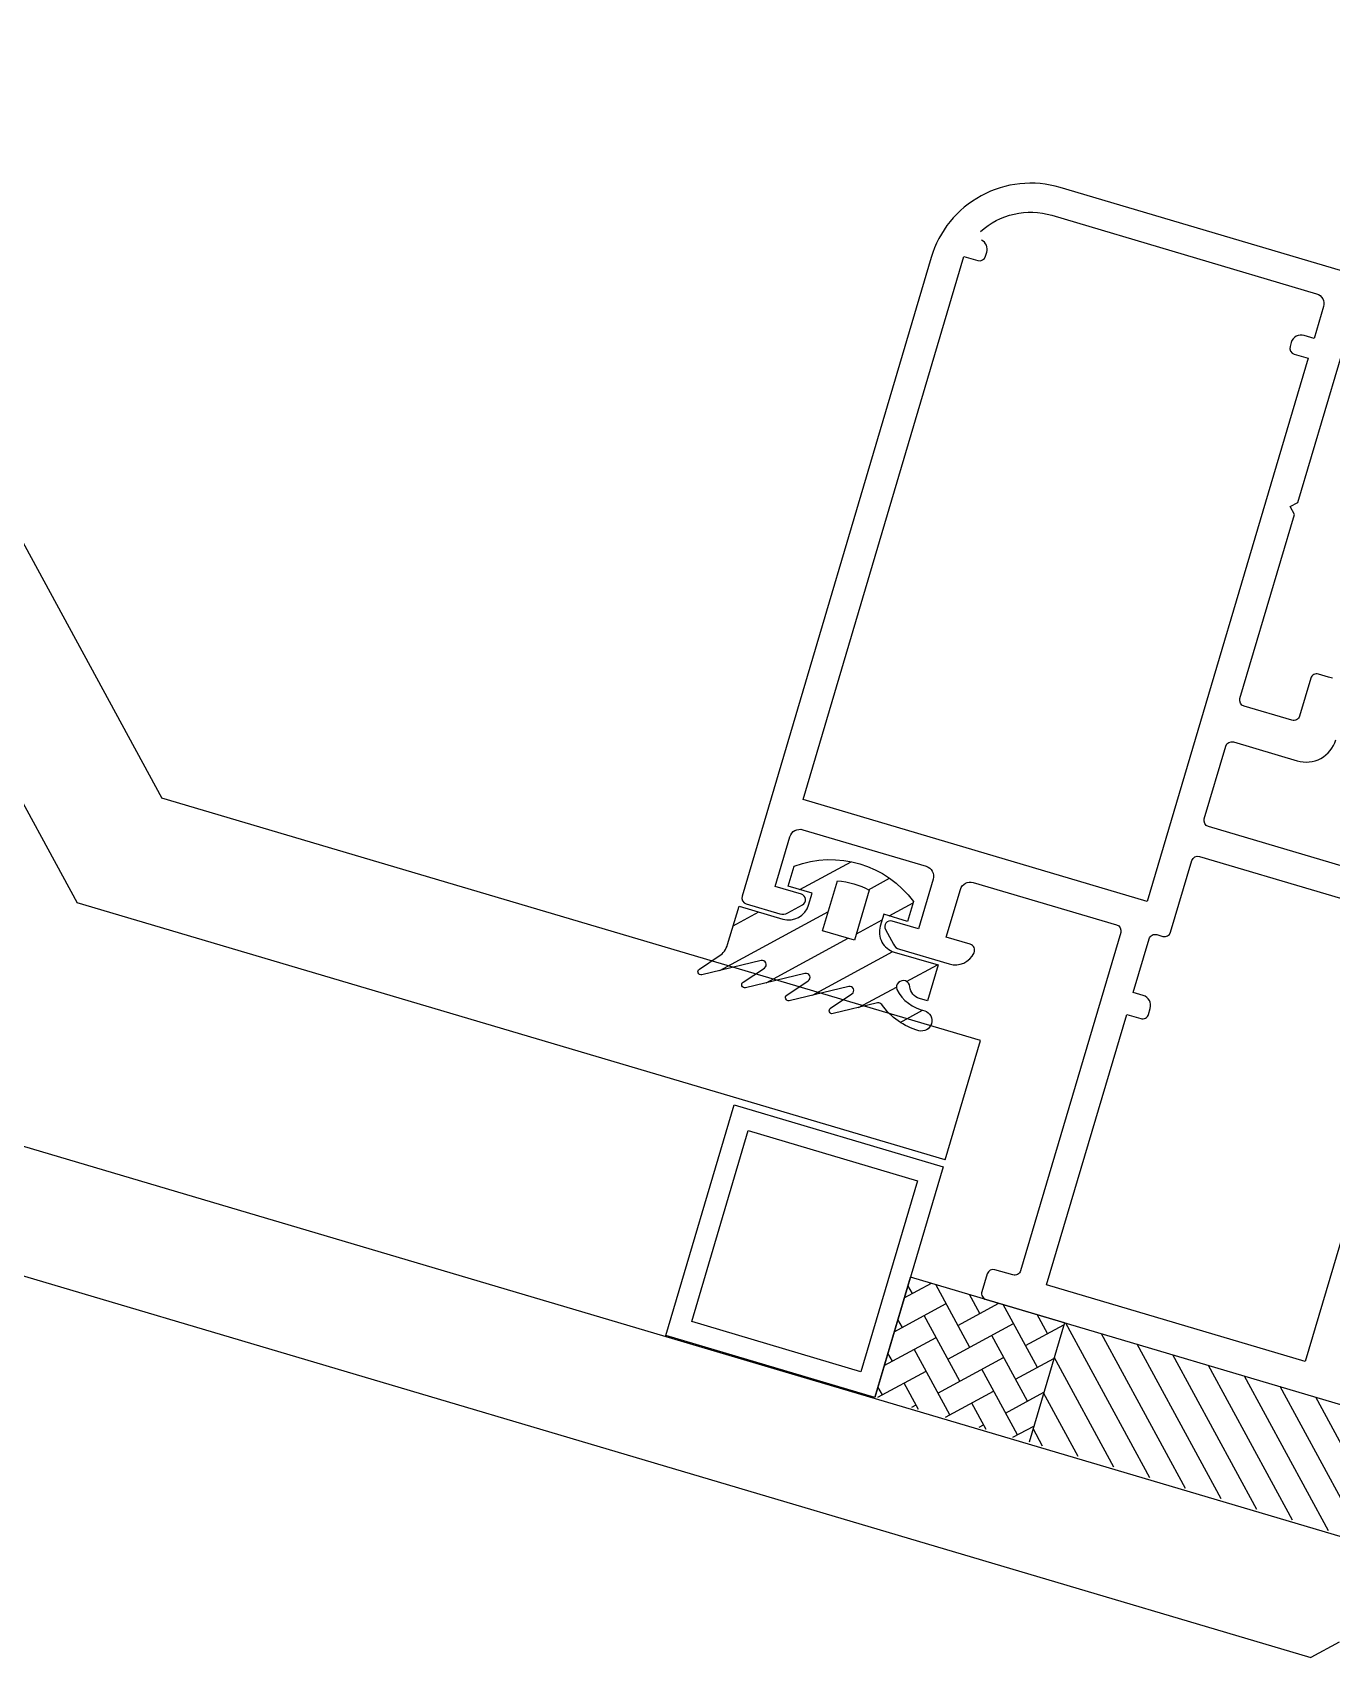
# Model space of a CAD drawing. Header units: millimetres. Extents: x 62878 to 70819, y -67946 to -61850.
# Drawn here: x 67418.11 to 67424.38, y -67140.34 to -67132.51 of the extents above; entities that cross this region are included whole.
import ezdxf

# ---------------------------------------------------------------- set-up
doc = ezdxf.new("R2010")
doc.units = ezdxf.units.MM
doc.layers.add('DOGRAMA', color=171, linetype='Continuous', lineweight=0)
doc.layers.add('DOĞRAMA-yeni', color=40, linetype='Continuous')

# ---------------------------------------------------------------- blocks, each defined once
blk = doc.blocks.new('SPANDREL 96')
at = {"layer": 'DOĞRAMA-yeni', "color": 122, "lineweight": -2}
for p, q in [((46177.02076404241, 27268.32131884804), (46084.94526385426, 27241.10294336062)), ((46177.09476027798, 27267.71756015691), (46085.22044727582, 27240.55859141781)), ((46097.54058157465, 27257.15783213622), (46090.7601043384, 27244.69589733415)), ((46097.94884040001, 27256.65276682699), (46091.16836316371, 27244.19083202489)), ((46086.81424646357, 27243.53085502907), (46090.7601043384, 27244.69589733415)), ((46086.98414961565, 27242.95541352993), (46091.16836316371, 27244.19083202489)), ((46086.98414961565, 27242.95541352993), (46086.81424646357, 27243.53085502907)), ((46085.08408057182, 27240.63278786861), (46085.22044727582, 27240.55859141781))]:
    blk.add_line(p, q, dxfattribs=at)
for points in [[(46087.32222642536, 27241.81038812097), (46088.32924904881, 27242.1077186371), (46088.00076962147, 27243.22023886875), (46086.99374699797, 27242.9229083526)], [(46087.38981614987, 27241.93461222951), (46088.2050249403, 27242.1753083616), (46087.93317989697, 27243.09601476022), (46087.11797110656, 27242.85531862809)]]:
    blk.add_lwpolyline(points, close=True, dxfattribs=at)

msp = doc.modelspace()

# ---------------------------------------------------------------- hatches: boundary and pattern name
at = {"layer": 'DOGRAMA', "lineweight": -2}
h = msp.add_hatch(dxfattribs=at)
h.set_pattern_fill('ANSI31', color=256, scale=0.05, angle=343.5027534101681, style=0)
h.set_pattern_definition([(28.49895813237898, (67323.98696497982, -67095.27955242204), (-0.075746416285702, 0.1395135940325284), [])])
edge = h.paths.add_edge_path(flags=16)
edge.add_arc((67421.95972033105, -67136.99660350756), 0.4000000001919283, 61.96199915708701, 85.03591722257852, ccw=False)
edge.add_line((67422.14774315734, -67136.64354909681), (67422.0761900857, -67136.88509208988))
edge.add_line((67422.0761900857, -67136.88509208988), (67421.92277975343, -67136.83964684504))
edge.add_line((67421.92277975343, -67136.83964684504), (67421.994332826, -67136.59810385217))
edge = h.paths.add_edge_path()
edge.add_arc((67421.95972033031, -67136.99660350714), 0.4999999998725181, 36.629060459704874, 110.36885575222189, ccw=False)
edge.add_line((67422.36097781334, -67136.6982875133), (67422.33257453633, -67136.79416897029))
edge.add_line((67422.33257453633, -67136.79416897029), (67422.21751678664, -67136.76008503653))
edge.add_line((67422.21751678664, -67136.76008503653), (67422.20047482112, -67136.81761391067))
edge.add_arc((67422.29635627786, -67136.84601718887), 0.09999999979953729, 163.4989579657229, 253.4989579737171)
edge.add_line((67422.26795299967, -67136.94189864561), (67422.47889220493, -67137.00438585738))
edge.add_line((67422.47889220493, -67137.00438585738), (67422.42776630475, -67137.17697248007))
edge.add_line((67422.42776630475, -67137.17697248007), (67422.38991288579, -67137.16575903796))
edge.add_arc((67422.40837501673, -67137.10343609143), 0.06499999956066856, 185.0896222693295, 253.4989577833546, ccw=False)
edge.add_arc((67422.31107076071, -67137.11210250042), 0.03268943121151957, 5.089622052967766, 198.9292367139229)
edge.add_arc((67422.45676116741, -67137.03044418509), 0.1992591644900231, 207.5827366457345, 257.8486438057326)
edge.add_arc((67422.39934564164, -67137.27281414949), 0.05002797739410714, -105.52888301649722, 71.98435327140231, ccw=False)
edge.add_arc((67422.47269053853, -67137.00952201414), 0.3233450415320307, 215.113295269222, 254.4396054232401, ccw=False)
edge.add_arc((67422.19182870956, -67137.20701239383), 0.01999999927680134, 35.11329431035749, 103.4989571855023)
edge.add_line((67422.1871601564, -67137.18756491115), (67421.97320056801, -67137.23892794857))
edge.add_arc((67421.96969915276, -67137.22434233614), 0.01499999995676234, 123.4989581995354, 283.4989582480073, ccw=False)
edge.add_line((67421.96142032545, -67137.21183389831), (67422.06409260235, -67137.14387928533))
edge.add_arc((67422.0530541656, -67137.12720136826), 0.02000000008720259, 303.4989590219394, 463.498958986838)
edge.add_line((67422.04838561165, -67137.10775388493), (67421.76226136179, -67137.17644073682))
edge.add_arc((67421.75875994701, -67137.16185512459), 0.0149999996465686, 123.4989566849423, 283.49895664605, ccw=False)
edge.add_line((67421.7504811202, -67137.1493466868), (67421.85315339705, -67137.08139207405))
edge.add_arc((67421.84211496073, -67137.06471415666), 0.02000000012125372, 303.498957507606, 463.4989574302124)
edge.add_line((67421.8374464073, -67137.04526667319), (67421.55132215744, -67137.11395352552))
edge.add_arc((67421.54782074176, -67137.0993679129), 0.0150000002392189, 123.4989595907474, 283.49895964674477, ccw=False)
edge.add_line((67421.53954191398, -67137.08685947504), (67421.64221419084, -67137.01890486229))
edge.add_arc((67421.63117575456, -67137.00222694513), 0.01999999990300265, 303.4989577714529, 463.4989577172518)
edge.add_line((67421.62650720109, -67136.9827794619), (67421.34038295121, -67137.051466314))
edge.add_arc((67421.33688153603, -67137.03688070134), 0.01500000016617674, 123.4989577857146, 283.49895777016565, ccw=False)
edge.add_line((67421.3286027087, -67137.0243722633), (67421.42439876834, -67136.9609687403))
edge.add_arc((67421.36920658618, -67136.87757915397), 0.1000000004018055, 303.4989579650816, 343.4989579645185)
edge.add_line((67421.46508804351, -67136.90598243235), (67421.5200776351, -67136.72035307753))
edge.add_line((67421.5200776351, -67136.72035307753), (67421.73101683945, -67136.78284028929))
edge.add_arc((67421.75942011754, -67136.68695883197), 0.1000000003245751, 253.4989581244033, 343.4989581164091)
edge.add_line((67421.85530157486, -67136.71536211007), (67421.87234354223, -67136.65783323592))
edge.add_line((67421.87234354223, -67136.65783323592), (67421.7572857935, -67136.62374930215))
edge.add_line((67421.7572857935, -67136.62374930215), (67421.78568907146, -67136.52786784516))
h = msp.add_hatch(dxfattribs=at)
h.set_pattern_fill('AR-HBONE', color=256, scale=0.03, angle=343.5027534101681, style=0)
h.set_pattern_definition([(28.49895813237898, (67428.563203912, -67102.99286493016), (0.04820196113145938, 0.1627162282720481), [0.3599999999999985, -0.1199999999999997]), (118.4989581323789, (67428.66866300757, -67102.93560779645), (0.04820196113145938, 0.1627162282720481), [0.3599999999999994, -0.1199999999999999])])
h.paths.add_polyline_path([(67422.58587170459, -67138.57964945024), (67422.34616806143, -67138.50864125526), (67422.17574839352, -67139.0839299974), (67422.91737020943, -67139.30362305643), (67423.08778987735, -67138.72833431429)])
h = msp.add_hatch(dxfattribs=at)
h.set_pattern_fill('ANSI31', color=256, scale=0.03999999999999999, angle=343.5027534101681, style=0)
h.set_pattern_definition([(118.4989581323789, (67554.32627847574, -67163.51372152768), (0.1116108752260227, 0.06059713302856166), [])])
h.paths.add_polyline_path([(67423.34511245898, -67138.83324307465, 0.4142135623420975), (67423.37929076076, -67138.8146865756), (67424.62814673866, -67139.18463927136, 0.1532309010706403), (67424.55360852822, -67139.78833129151), (67423.18250369254, -67139.38216441649)])
h.paths.add_polyline_path([(67423.08778987735, -67138.72833431429), (67423.32655596016, -67138.79906477287, 0.4142135623575963), (67423.34511245898, -67138.83324307465), (67423.18250369254, -67139.38216441649), (67422.91737020943, -67139.30362305643)])

# ---------------------------------------------------------------- linework, layer by layer
for p, q in [((67422.17574839352, -67139.0839299974), (67422.34616806143, -67138.50864125526)), ((67423.08778987735, -67138.72833431429), (67422.34616806143, -67138.50864125526)), ((67423.08778987735, -67138.72833431429), (67422.91737020943, -67139.30362305643)), ((67423.08778987735, -67138.72833431429), (67422.91737020943, -67139.30362305643))]:
    msp.add_line(p, q, dxfattribs=at)
at = {"layer": 'DOGRAMA', "lineweight": -2, "ltscale": 0.5}
for points in [[(67425.25354539216, -67133.90482142165), (67423.0674481714, -67133.25722668374, 0.4142135623730951), (67422.44602449707, -67133.59461757899), (67421.53427927365, -67136.67241234881, 0.4142135623730951), (67421.55452272692, -67136.70969776945), (67421.71684044541, -67136.75778167862, 0.1991096956269791), (67421.75489562067, -67136.75377560403), (67421.8258249198, -67136.71526580723, 0.6680969080520953), (67421.82036173114, -67136.66329358434), (67421.69407626375, -67136.62588362706), (67421.76508445921, -67136.38617998436, -0.4142135623730951), (67421.82722682599, -67136.35244089486), (67422.42169186013, -67136.52854121853, -0.4142135623730951), (67422.45543094893, -67136.59068358579), (67422.38442275446, -67136.83038722849), (67422.25812769914, -67136.7929744307, 0.6680969080520438), (67422.22523830427, -67136.83358534229), (67422.26374810151, -67136.90451464098, 0.1989616347782854), (67422.29349070432, -67136.92860467346), (67422.5332039354, -67136.99961570869, 0.3728392455561729), (67422.65244568723, -67136.94554297485, 0.4568501953068724), (67422.63371454229, -67136.9042357511), (67422.51865679355, -67136.87015181735), (67422.58682466112, -67136.64003632076, -0.4142135623730951), (67422.6489670288, -67136.60629723102), (67423.33931351948, -67136.81080083271, -0.4142135623730951), (67423.35955697272, -67136.8480862531), (67422.87670124699, -67138.47807102253, -0.4142135623730951), (67422.83941582637, -67138.49831447627), (67422.75312251551, -67138.47275152594, 0.4142135623730951), (67422.7158370949, -67138.49299497994), (67422.69027414478, -67138.57928829102, 0.4142135623730951), (67422.71051759808, -67138.61657371167), (67424.69526375824, -67139.2045215659, 0.4142135623730951)], [(67422.68335667223, -67133.47017638989, -0.2621398995659221), (67423.02768358283, -67133.39146072358), (67424.30290696102, -67133.76922432083, -0.4142135623730951), (67424.33664605075, -67133.83136668807), (67424.29120080636, -67133.98477701923), (67424.24326007714, -67133.97057538023, 0.4142135623730951), (67424.18111771037, -67134.00431446994), (67424.17543705458, -67134.02349076126, 0.4142135623730951), (67424.19568050787, -67134.06077618188), (67424.26279752837, -67134.0806584762), (67423.48738803813, -67136.69822225311), (67421.828638832, -67136.20684554391), (67422.60404832127, -67133.58928176701), (67422.6711653418, -67133.60916406203, 0.4142135623730951), (67422.70845076238, -67133.58892060826), (67422.71413141726, -67133.56974431673, 0.3618128521052944), (67422.68884194765, -67133.5109677915)], [(67424.37971817423, -67135.62236355903), (67424.36054188292, -67135.61668290346), (67424.31260115467, -67135.6024812647, 0.4142135623730951), (67424.27531573406, -67135.62272471823), (67424.22134950597, -67135.80489948677, -0.4142135623730951), (67424.18406408533, -67135.82514294055), (67423.95394858875, -67135.75697507322, -0.4142135623730951), (67423.93370513452, -67135.7196896528), (67424.19643545663, -67134.83278617515), (67424.17619200333, -67134.79550075473), (67424.21347742305, -67134.775257301), (67424.47620774416, -67133.88835382377, -0.4142135623730951)], [(67425.52715127438, -67136.8539975477), (67423.78210875645, -67136.33705788817, -0.4142135623730951), (67423.76186530315, -67136.29977246778), (67423.86553726793, -67135.94980514987, -0.4142135623730951), (67423.90282268857, -67135.92956169565), (67424.20964335036, -67136.02045218539, 0.4142135623730951), (67424.39607045351, -67135.91923491689)]]:
    msp.add_lwpolyline(points, format="xyb", dxfattribs=at)
at = {"layer": 'DOGRAMA', "lineweight": -2}
for points in [[(67421.78568907146, -67136.52786784516, -0.3333333333332296), (67422.36097781334, -67136.6982875133), (67422.33257453633, -67136.79416897029), (67422.21751678664, -67136.76008503653), (67422.20047482112, -67136.81761391067, 0.4142135623730951), (67422.26795299967, -67136.94189864561), (67422.47889220493, -67137.00438585738), (67422.42776630475, -67137.17697248007), (67422.38991288579, -67137.16575903796, -0.3076847592325949), (67422.34363130241, -67137.10920249404, 1.128701775595035), (67422.28014917564, -67137.12270695654, 0.2229122392588673), (67422.41481812959, -67137.22523893915, -0.9785310008372164), (67422.38595194582, -67137.32101588634, -0.1732976222504512), (67422.20818903451, -67137.19550849282, 0.3075716929246892), (67422.1871601564, -67137.18756491115), (67421.97320056801, -67137.23892794857, -0.8390996311771624), (67421.96142032545, -67137.21183389831), (67422.06409260235, -67137.14387928533, 0.8390996311772869), (67422.04838561165, -67137.10775388493), (67421.76226136179, -67137.17644073682, -0.8390996311771624), (67421.7504811202, -67137.1493466868), (67421.85315339705, -67137.08139207405, 0.839099631177325), (67421.8374464073, -67137.04526667319), (67421.55132215744, -67137.11395352552, -0.8390996311769768), (67421.53954191398, -67137.08685947504), (67421.64221419084, -67137.01890486229, 0.8390996311770358), (67421.62650720109, -67136.9827794619), (67421.34038295121, -67137.051466314, -0.8390996311781366), (67421.3286027087, -67137.0243722633), (67421.42439876834, -67136.9609687403, 0.1763269807084491), (67421.46508804351, -67136.90598243235), (67421.5200776351, -67136.72035307753), (67421.73101683945, -67136.78284028929, 0.4142135623728453), (67421.85530157486, -67136.71536211007), (67421.87234354223, -67136.65783323592), (67421.7572857935, -67136.62374930215)], [(67421.994332826, -67136.59810385217, -0.1010205144335734), (67422.14774315734, -67136.64354909681), (67422.0761900857, -67136.88509208988), (67421.92277975343, -67136.83964684504)], [(67421.994332826, -67136.59810385217, -0.1010205144335734), (67422.14774315734, -67136.64354909681), (67422.0761900857, -67136.88509208988), (67421.92277975343, -67136.83964684504)]]:
    msp.add_lwpolyline(points, format="xyb", close=True, dxfattribs=at)
at = {"layer": 'DOGRAMA', "linetype": 'ByBlock', "lineweight": -2}
msp.add_lwpolyline([(67424.63515782577, -67137.6118548472), (67424.24887324462, -67138.91584266261), (67423.0024143034, -67138.54660004903), (67423.38869888362, -67137.2426122334), (67423.4558159041, -67137.26249452795, 0.4142135623730951), (67423.49310132473, -67137.24225107419), (67423.50162230841, -67137.21348663725, 0.4142135623730951), (67423.46788321776, -67137.15134426953), (67423.4199424904, -67137.13714263054), (67423.49663134068, -67136.87826269653, -0.4142135623730951), (67423.53391676134, -67136.85801924302), (67423.5626811983, -67136.86654022647, 0.4142135623730951), (67423.5999666189, -67136.84629677272), (67423.70221841929, -67136.50112352762, -0.4142135623730951), (67423.7395038399, -67136.48088007366), (67424.95719834423, -67136.84160170425, -0.4142135623730951)], format="xyb", dxfattribs=at)

# ---------------------------------------------------------------- block references
at = {"layer": 'DOĞRAMA-yeni', "xscale": -1, "rotation": 359.9612925110064}
msp.add_blockref('SPANDREL 96', (113491.08222464, -94412.02818351104), dxfattribs=at)

doc.saveas('drawing.dxf')
